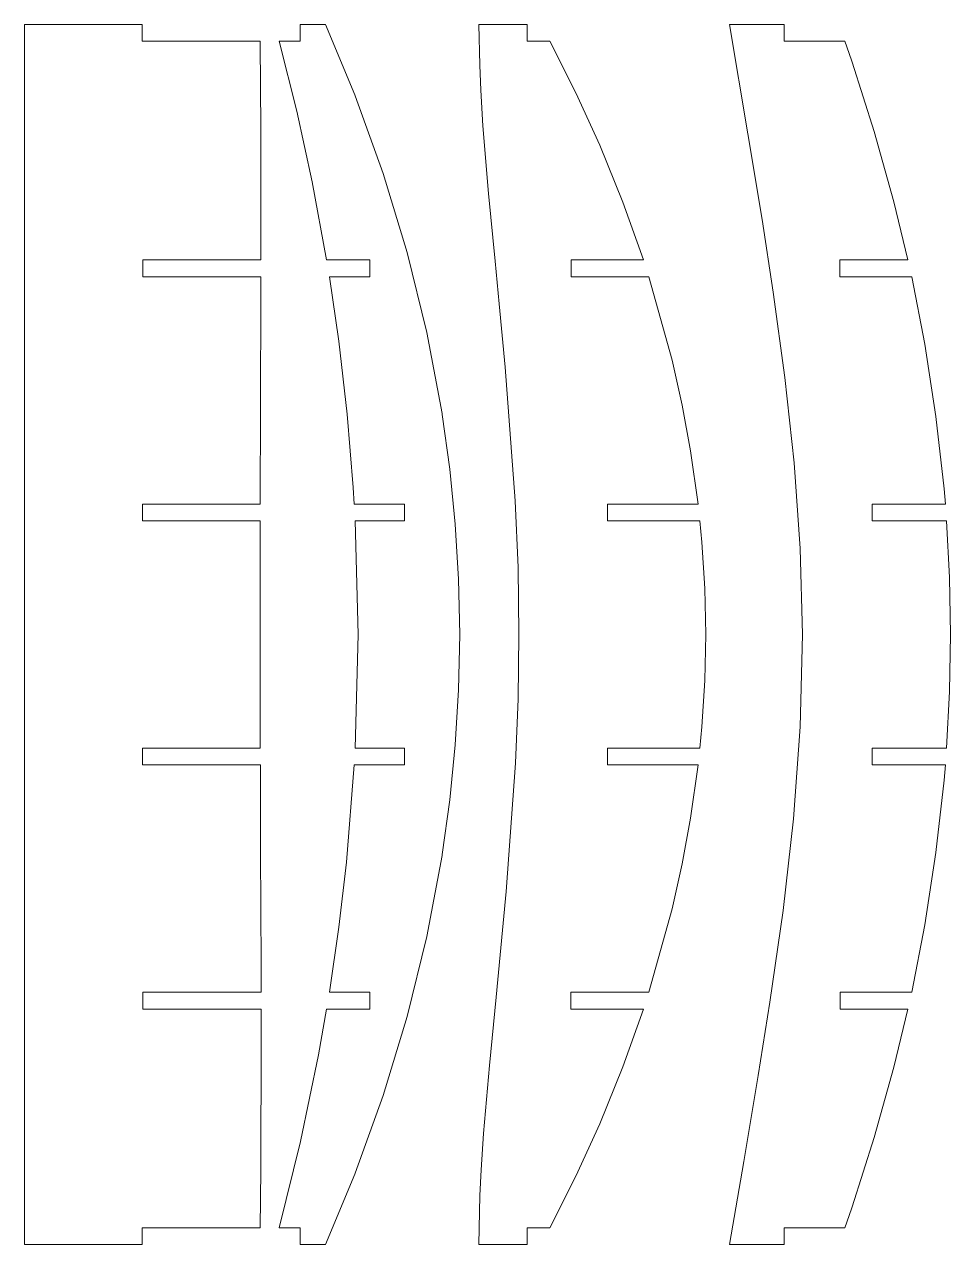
# Model space of a CAD drawing. Header units: millimetres. Extents: x -440 to 551, y -204 to 350.
# Drawn here: x 175.5 to 386.7, y -114.3 to 163.8 of the extents above; entities that cross this region are included whole.
import ezdxf

# ---------------------------------------------------------------- set-up
doc = ezdxf.new("R2010")
doc.units = ezdxf.units.MM
doc.header["$MEASUREMENT"] = 0
doc.layers.add('Layer 11', color=7, linetype='Continuous')

msp = doc.modelspace()

# ---------------------------------------------------------------- linework, layer by layer
at = {"layer": 'Layer 11', "color": 250, "lineweight": 9}
for points, knots in [([(229.3147, -110.4391), (229.3147, -110.4391), (229.4144, -97.2449), (229.4144, -97.2449), (229.4144, -97.2449), (229.4144, -97.2449), (229.4574, -88.5734), (229.4574, -88.5734), (229.4574, -88.5734), (229.4574, -88.5734), (229.4914, -76.3984), (229.4914, -76.3984), (229.4914, -76.3984), (229.4914, -76.3984), (229.4936, -60.6066), (229.4936, -60.6066), (229.4936, -60.6066), (229.4936, -60.6066), (202.5165, -60.6066), (202.5165, -60.6066), (202.5165, -60.6066), (202.5165, -60.6066), (202.5165, -56.7566), (202.5165, -56.7566), (202.5165, -56.7566), (202.5165, -56.7566), (229.4868, -56.7566), (229.4868, -56.7566), (229.4868, -56.7566), (229.4868, -56.7566), (229.4755, -50.5604), (229.4755, -50.5604), (229.4755, -50.5604), (229.4755, -50.5604), (229.394, -24.7247), (229.394, -24.7247), (229.394, -24.7247), (229.394, -24.7247), (229.3283, -4.9969), (229.3283, -4.9969), (229.3283, -4.9969), (229.3283, -4.9969), (202.4327, -4.9969), (202.4327, -4.9969), (202.4327, -4.9969), (202.4327, -4.9969), (202.4327, -1.1469), (202.4327, -1.1469), (202.4327, -1.1469), (202.4327, -1.1469), (229.317, -1.1469), (229.317, -1.1469), (229.317, -1.1469), (229.317, -1.1469), (229.3102, 1.1767), (229.3102, 1.1767), (229.3102, 1.1767), (229.3102, 1.1767), (229.2875, 12.9554), (229.2875, 12.9554), (229.2875, 12.9554), (229.2875, 12.9554), (229.2762, 24.7318), (229.2762, 24.7318), (229.2762, 24.7318), (229.2762, 24.7318), (229.283, 37.6995), (229.283, 37.6995), (229.283, 37.6995), (229.283, 37.6995), (229.3034, 50.6105), (229.3034, 50.6105), (229.3034, 50.6105), (229.3034, 50.6105), (202.4259, 50.6105), (202.4259, 50.6105), (202.4259, 50.6105), (202.4259, 50.6105), (202.4259, 54.4605), (202.4259, 54.4605), (202.4259, 54.4605), (202.4259, 54.4605), (229.3124, 54.4605), (229.3124, 54.4605), (229.3124, 54.4605), (229.3124, 54.4605), (229.3804, 76.5866), (229.3804, 76.5866), (229.3804, 76.5866), (229.3804, 76.5866), (229.4551, 102.454), (229.4551, 102.454), (229.4551, 102.454), (229.4551, 102.454), (229.4642, 106.2202), (229.4642, 106.2202), (229.4642, 106.2202), (229.4642, 106.2202), (202.5052, 106.2202), (202.5052, 106.2202), (202.5052, 106.2202), (202.5052, 106.2202), (202.5052, 110.0702), (202.5052, 110.0702), (202.5052, 110.0702), (202.5052, 110.0702), (229.4687, 110.0702), (229.4687, 110.0702), (229.4687, 110.0702), (229.4687, 110.0702), (229.4687, 128.3214), (229.4687, 128.3214), (229.4687, 128.3214), (229.4687, 128.3214), (229.4325, 140.5146), (229.4325, 140.5146), (229.4325, 140.5146), (229.4325, 140.5146), (229.3894, 149.1974), (229.3894, 149.1974), (229.3894, 149.1974), (229.3894, 149.1974), (229.3124, 159.9049), (229.3124, 159.9049), (229.3124, 159.9049), (229.3124, 159.9049), (229.2762, 159.9049), (229.2762, 159.9049), (229.2762, 159.9049), (229.2762, 159.9049), (202.4101, 159.9049), (202.4101, 159.9049), (202.4101, 159.9049), (202.4101, 159.9049), (202.4101, 163.7549), (202.4101, 163.7549), (202.4101, 163.7549), (202.4101, 163.7549), (175.5439, 163.7549), (175.5439, 163.7549), (175.5439, 163.7549), (175.5439, 163.7549), (175.5439, -114.2891), (175.5439, -114.2891), (175.5439, -114.2891), (175.5439, -114.2891), (202.4101, -114.2891), (202.4101, -114.2891), (202.4101, -114.2891), (202.4101, -114.2891), (202.4101, -110.4391), (202.4101, -110.4391), (202.4101, -110.4391), (202.4101, -110.4391), (229.2762, -110.4391), (229.2762, -110.4391), (229.2762, -110.4391), (229.2762, -110.4391), (229.3147, -110.4391), (229.3147, -110.4391), (229.3147, -110.4391), (229.3147, -110.4391), (229.3147, -110.4391), (229.3147, -110.4391)], [0, 0, 0, 0, 0.02380952, 0.02380952, 0.02380952, 0.02380952, 0.04761905, 0.04761905, 0.04761905, 0.04761905, 0.07142857, 0.07142857, 0.07142857, 0.07142857, 0.0952381, 0.0952381, 0.0952381, 0.0952381, 0.11904762, 0.11904762, 0.11904762, 0.11904762, 0.14285714, 0.14285714, 0.14285714, 0.14285714, 0.16666667, 0.16666667, 0.16666667, 0.16666667, 0.19047619, 0.19047619, 0.19047619, 0.19047619, 0.21428571, 0.21428571, 0.21428571, 0.21428571, 0.23809524, 0.23809524, 0.23809524, 0.23809524, 0.26190476, 0.26190476, 0.26190476, 0.26190476, 0.28571429, 0.28571429, 0.28571429, 0.28571429, 0.30952381, 0.30952381, 0.30952381, 0.30952381, 0.33333333, 0.33333333, 0.33333333, 0.33333333, 0.35714286, 0.35714286, 0.35714286, 0.35714286, 0.38095238, 0.38095238, 0.38095238, 0.38095238, 0.4047619, 0.4047619, 0.4047619, 0.4047619, 0.42857143, 0.42857143, 0.42857143, 0.42857143, 0.45238095, 0.45238095, 0.45238095, 0.45238095, 0.47619048, 0.47619048, 0.47619048, 0.47619048, 0.5, 0.5, 0.5, 0.5, 0.52380952, 0.52380952, 0.52380952, 0.52380952, 0.54761905, 0.54761905, 0.54761905, 0.54761905, 0.57142857, 0.57142857, 0.57142857, 0.57142857, 0.5952381, 0.5952381, 0.5952381, 0.5952381, 0.61904762, 0.61904762, 0.61904762, 0.61904762, 0.64285714, 0.64285714, 0.64285714, 0.64285714, 0.66666667, 0.66666667, 0.66666667, 0.66666667, 0.69047619, 0.69047619, 0.69047619, 0.69047619, 0.71428571, 0.71428571, 0.71428571, 0.71428571, 0.73809524, 0.73809524, 0.73809524, 0.73809524, 0.76190476, 0.76190476, 0.76190476, 0.76190476, 0.78571429, 0.78571429, 0.78571429, 0.78571429, 0.80952381, 0.80952381, 0.80952381, 0.80952381, 0.83333333, 0.83333333, 0.83333333, 0.83333333, 0.85714286, 0.85714286, 0.85714286, 0.85714286, 0.88095238, 0.88095238, 0.88095238, 0.88095238, 0.9047619, 0.9047619, 0.9047619, 0.9047619, 0.92857143, 0.92857143, 0.92857143, 0.92857143, 0.95238095, 0.95238095, 0.95238095, 0.95238095, 1, 1, 1, 1]), ([(244.4316, -60.6066), (244.4316, -60.6066), (242.5723, -71.0469), (242.5723, -71.0469), (242.5723, -71.0469), (242.5723, -71.0469), (238.4641, -90.8245), (238.4641, -90.8245), (238.4641, -90.8245), (238.4641, -90.8245), (233.629, -110.4391), (233.629, -110.4391), (233.629, -110.4391), (233.629, -110.4391), (238.3848, -110.4391), (238.3848, -110.4391), (238.3848, -110.4391), (238.3848, -110.4391), (238.3848, -114.2891), (238.3848, -114.2891), (238.3848, -114.2891), (238.3848, -114.2891), (244.1757, -114.2891), (244.1757, -114.2891), (244.1757, -114.2891), (244.1757, -114.2891), (250.8429, -98.2052), (250.8429, -98.2052), (250.8429, -98.2052), (250.8429, -98.2052), (250.9177, -98.0172), (250.9177, -98.0172), (250.9177, -98.0172), (250.9177, -98.0172), (257.2928, -80.3321), (257.2928, -80.3321), (257.2928, -80.3321), (257.2928, -80.3321), (262.7621, -62.3459), (262.7621, -62.3459), (262.7621, -62.3459), (262.7621, -62.3459), (267.2643, -44.0947), (267.2643, -44.0947), (267.2643, -44.0947), (267.2643, -44.0947), (270.7474, -25.6193), (270.7474, -25.6193), (270.7474, -25.6193), (270.7474, -25.6193), (270.7814, -25.4087), (270.7814, -25.4087), (270.7814, -25.4087), (270.7814, -25.4087), (272.5139, -12.9415), (272.5139, -12.9415), (272.5139, -12.9415), (272.5139, -12.9415), (273.7594, -0.4177), (273.7594, -0.4177), (273.7594, -0.4177), (273.7594, -0.4177), (274.5091, 12.1469), (274.5091, 12.1469), (274.5091, 12.1469), (274.5091, 12.1469), (274.7604, 24.7318), (274.7604, 24.7318), (274.7604, 24.7318), (274.7604, 24.7318), (274.5091, 37.3167), (274.5091, 37.3167), (274.5091, 37.3167), (274.5091, 37.3167), (273.7594, 49.8813), (273.7594, 49.8813), (273.7594, 49.8813), (273.7594, 49.8813), (272.5139, 62.4073), (272.5139, 62.4073), (272.5139, 62.4073), (272.5139, 62.4073), (270.7814, 74.8723), (270.7814, 74.8723), (270.7814, 74.8723), (270.7814, 74.8723), (270.7474, 75.0851), (270.7474, 75.0851), (270.7474, 75.0851), (270.7474, 75.0851), (267.2643, 93.5583), (267.2643, 93.5583), (267.2643, 93.5583), (267.2643, 93.5583), (262.7621, 111.8118), (262.7621, 111.8118), (262.7621, 111.8118), (262.7621, 111.8118), (257.2928, 129.798), (257.2928, 129.798), (257.2928, 129.798), (257.2928, 129.798), (250.9177, 147.4808), (250.9177, 147.4808), (250.9177, 147.4808), (250.9177, 147.4808), (250.8429, 147.671), (250.8429, 147.671), (250.8429, 147.671), (250.8429, 147.671), (244.1757, 163.7549), (244.1757, 163.7549), (244.1757, 163.7549), (244.1757, 163.7549), (238.3848, 163.7549), (238.3848, 163.7549), (238.3848, 163.7549), (238.3848, 163.7549), (238.3848, 159.9049), (238.3848, 159.9049), (238.3848, 159.9049), (238.3848, 159.9049), (233.629, 159.9049), (233.629, 159.9049), (233.629, 159.9049), (233.629, 159.9049), (237.6148, 143.9682), (237.6148, 143.9682), (237.6148, 143.9682), (237.6148, 143.9682), (241.1228, 127.9161), (241.1228, 127.9161), (241.1228, 127.9161), (241.1228, 127.9161), (244.4316, 110.0702), (244.4316, 110.0702), (244.4316, 110.0702), (244.4316, 110.0702), (244.7509, 110.0702), (244.7509, 110.0702), (244.7509, 110.0702), (244.7509, 110.0702), (254.249, 110.0702), (254.249, 110.0702), (254.249, 110.0702), (254.249, 110.0702), (254.249, 106.2202), (254.249, 106.2202), (254.249, 106.2202), (254.249, 106.2202), (245.0612, 106.2202), (245.0612, 106.2202), (245.0612, 106.2202), (245.0612, 106.2202), (247.1968, 91.5812), (247.1968, 91.5812), (247.1968, 91.5812), (247.1968, 91.5812), (249.1127, 74.9334), (249.1127, 74.9334), (249.1127, 74.9334), (249.1127, 74.9334), (250.4874, 58.229), (250.4874, 58.229), (250.4874, 58.229), (250.4874, 58.229), (250.7206, 54.4605), (250.7206, 54.4605), (250.7206, 54.4605), (250.7206, 54.4605), (250.8294, 54.4605), (250.8294, 54.4605), (250.8294, 54.4605), (250.8294, 54.4605), (262.1823, 54.4605), (262.1823, 54.4605), (262.1823, 54.4605), (262.1823, 54.4605), (262.1823, 50.6105), (262.1823, 50.6105), (262.1823, 50.6105), (262.1823, 50.6105), (250.9313, 50.6105), (250.9313, 50.6105), (250.9313, 50.6105), (250.9313, 50.6105), (251.5903, 24.7318), (251.5903, 24.7318), (251.5903, 24.7318), (251.5903, 24.7318), (250.9313, -1.1469), (250.9313, -1.1469), (250.9313, -1.1469), (250.9313, -1.1469), (262.1846, -1.1469), (262.1846, -1.1469), (262.1846, -1.1469), (262.1846, -1.1469), (262.1846, -4.9969), (262.1846, -4.9969), (262.1846, -4.9969), (262.1846, -4.9969), (250.8294, -4.9969), (250.8294, -4.9969), (250.8294, -4.9969), (250.8294, -4.9969), (250.7206, -4.9969), (250.7206, -4.9969), (250.7206, -4.9969), (250.7206, -4.9969), (248.9474, -27.1253), (248.9474, -27.1253), (248.9474, -27.1253), (248.9474, -27.1253), (247.2172, -41.9704), (247.2172, -41.9704), (247.2172, -41.9704), (247.2172, -41.9704), (245.0634, -56.7566), (245.0634, -56.7566), (245.0634, -56.7566), (245.0634, -56.7566), (254.2513, -56.7566), (254.2513, -56.7566), (254.2513, -56.7566), (254.2513, -56.7566), (254.2513, -60.6066), (254.2513, -60.6066), (254.2513, -60.6066), (254.2513, -60.6066), (244.7509, -60.6066), (244.7509, -60.6066), (244.7509, -60.6066), (244.7509, -60.6066), (244.4316, -60.6066), (244.4316, -60.6066), (244.4316, -60.6066), (244.4316, -60.6066), (244.4316, -60.6066), (244.4316, -60.6066)], [0, 0, 0, 0, 0.01639344, 0.01639344, 0.01639344, 0.01639344, 0.03278689, 0.03278689, 0.03278689, 0.03278689, 0.04918033, 0.04918033, 0.04918033, 0.04918033, 0.06557377, 0.06557377, 0.06557377, 0.06557377, 0.08196721, 0.08196721, 0.08196721, 0.08196721, 0.09836066, 0.09836066, 0.09836066, 0.09836066, 0.1147541, 0.1147541, 0.1147541, 0.1147541, 0.13114754, 0.13114754, 0.13114754, 0.13114754, 0.14754098, 0.14754098, 0.14754098, 0.14754098, 0.16393443, 0.16393443, 0.16393443, 0.16393443, 0.18032787, 0.18032787, 0.18032787, 0.18032787, 0.19672131, 0.19672131, 0.19672131, 0.19672131, 0.21311475, 0.21311475, 0.21311475, 0.21311475, 0.2295082, 0.2295082, 0.2295082, 0.2295082, 0.24590164, 0.24590164, 0.24590164, 0.24590164, 0.26229508, 0.26229508, 0.26229508, 0.26229508, 0.27868852, 0.27868852, 0.27868852, 0.27868852, 0.29508197, 0.29508197, 0.29508197, 0.29508197, 0.31147541, 0.31147541, 0.31147541, 0.31147541, 0.32786885, 0.32786885, 0.32786885, 0.32786885, 0.3442623, 0.3442623, 0.3442623, 0.3442623, 0.36065574, 0.36065574, 0.36065574, 0.36065574, 0.37704918, 0.37704918, 0.37704918, 0.37704918, 0.39344262, 0.39344262, 0.39344262, 0.39344262, 0.40983607, 0.40983607, 0.40983607, 0.40983607, 0.42622951, 0.42622951, 0.42622951, 0.42622951, 0.44262295, 0.44262295, 0.44262295, 0.44262295, 0.45901639, 0.45901639, 0.45901639, 0.45901639, 0.47540984, 0.47540984, 0.47540984, 0.47540984, 0.49180328, 0.49180328, 0.49180328, 0.49180328, 0.50819672, 0.50819672, 0.50819672, 0.50819672, 0.52459016, 0.52459016, 0.52459016, 0.52459016, 0.54098361, 0.54098361, 0.54098361, 0.54098361, 0.55737705, 0.55737705, 0.55737705, 0.55737705, 0.57377049, 0.57377049, 0.57377049, 0.57377049, 0.59016393, 0.59016393, 0.59016393, 0.59016393, 0.60655738, 0.60655738, 0.60655738, 0.60655738, 0.62295082, 0.62295082, 0.62295082, 0.62295082, 0.63934426, 0.63934426, 0.63934426, 0.63934426, 0.6557377, 0.6557377, 0.6557377, 0.6557377, 0.67213115, 0.67213115, 0.67213115, 0.67213115, 0.68852459, 0.68852459, 0.68852459, 0.68852459, 0.70491803, 0.70491803, 0.70491803, 0.70491803, 0.72131148, 0.72131148, 0.72131148, 0.72131148, 0.73770492, 0.73770492, 0.73770492, 0.73770492, 0.75409836, 0.75409836, 0.75409836, 0.75409836, 0.7704918, 0.7704918, 0.7704918, 0.7704918, 0.78688525, 0.78688525, 0.78688525, 0.78688525, 0.80327869, 0.80327869, 0.80327869, 0.80327869, 0.81967213, 0.81967213, 0.81967213, 0.81967213, 0.83606557, 0.83606557, 0.83606557, 0.83606557, 0.85245902, 0.85245902, 0.85245902, 0.85245902, 0.86885246, 0.86885246, 0.86885246, 0.86885246, 0.8852459, 0.8852459, 0.8852459, 0.8852459, 0.90163934, 0.90163934, 0.90163934, 0.90163934, 0.91803279, 0.91803279, 0.91803279, 0.91803279, 0.93442623, 0.93442623, 0.93442623, 0.93442623, 0.95081967, 0.95081967, 0.95081967, 0.95081967, 0.96721311, 0.96721311, 0.96721311, 0.96721311, 1, 1, 1, 1]), ([(317.903, -56.7566), (317.903, -56.7566), (323.1956, -37.7558), (323.1956, -37.7558), (323.1956, -37.7558), (323.1956, -37.7558), (325.4852, -27.4922), (325.4852, -27.4922), (325.4852, -27.4922), (325.4852, -27.4922), (327.3898, -17.1516), (327.3898, -17.1516), (327.3898, -17.1516), (327.3898, -17.1516), (329.1042, -4.9969), (329.1042, -4.9969), (329.1042, -4.9969), (329.1042, -4.9969), (308.4365, -4.9969), (308.4365, -4.9969), (308.4365, -4.9969), (308.4365, -4.9969), (308.4365, -1.1469), (308.4365, -1.1469), (308.4365, -1.1469), (308.4365, -1.1469), (329.3239, -1.1469), (329.3239, -1.1469), (329.3239, -1.1469), (329.3239, -1.1469), (329.5277, -1.1469), (329.5277, -1.1469), (329.5277, -1.1469), (329.5277, -1.1469), (329.9806, 3.7199), (329.9806, 3.7199), (329.9806, 3.7199), (329.9806, 3.7199), (330.6396, 14.2168), (330.6396, 14.2168), (330.6396, 14.2168), (330.6396, 14.2168), (330.8593, 24.7318), (330.8593, 24.7318), (330.8593, 24.7318), (330.8593, 24.7318), (330.6396, 35.2491), (330.6396, 35.2491), (330.6396, 35.2491), (330.6396, 35.2491), (329.9806, 45.746), (329.9806, 45.746), (329.9806, 45.746), (329.9806, 45.746), (329.5277, 50.6105), (329.5277, 50.6105), (329.5277, 50.6105), (329.5277, 50.6105), (329.3239, 50.6105), (329.3239, 50.6105), (329.3239, 50.6105), (329.3239, 50.6105), (308.4388, 50.6105), (308.4388, 50.6105), (308.4388, 50.6105), (308.4388, 50.6105), (308.4388, 54.4605), (308.4388, 54.4605), (308.4388, 54.4605), (308.4388, 54.4605), (329.1042, 54.4605), (329.1042, 54.4605), (329.1042, 54.4605), (329.1042, 54.4605), (327.3898, 66.6152), (327.3898, 66.6152), (327.3898, 66.6152), (327.3898, 66.6152), (325.4852, 76.958), (325.4852, 76.958), (325.4852, 76.958), (325.4852, 76.958), (323.1956, 87.2194), (323.1956, 87.2194), (323.1956, 87.2194), (323.1956, 87.2194), (317.903, 106.2202), (317.903, 106.2202), (317.903, 106.2202), (317.903, 106.2202), (317.2892, 106.2202), (317.2892, 106.2202), (317.2892, 106.2202), (317.2892, 106.2202), (300.1319, 106.2202), (300.1319, 106.2202), (300.1319, 106.2202), (300.1319, 106.2202), (300.1319, 110.0702), (300.1319, 110.0702), (300.1319, 110.0702), (300.1319, 110.0702), (316.6619, 110.0702), (316.6619, 110.0702), (316.6619, 110.0702), (316.6619, 110.0702), (311.9763, 123.2712), (311.9763, 123.2712), (311.9763, 123.2712), (311.9763, 123.2712), (306.6995, 136.2501), (306.6995, 136.2501), (306.6995, 136.2501), (306.6995, 136.2501), (301.2484, 148.1919), (301.2484, 148.1919), (301.2484, 148.1919), (301.2484, 148.1919), (295.333, 159.9049), (295.333, 159.9049), (295.333, 159.9049), (295.333, 159.9049), (290.1695, 159.9049), (290.1695, 159.9049), (290.1695, 159.9049), (290.1695, 159.9049), (290.1695, 163.7549), (290.1695, 163.7549), (290.1695, 163.7549), (290.1695, 163.7549), (279.1472, 163.7549), (279.1472, 163.7549), (279.1472, 163.7549), (279.1472, 163.7549), (279.3238, 154.4855), (279.3238, 154.4855), (279.3238, 154.4855), (279.3238, 154.4855), (279.5503, 148.7581), (279.5503, 148.7581), (279.5503, 148.7581), (279.5503, 148.7581), (280.0259, 140.6731), (280.0259, 140.6731), (280.0259, 140.6731), (280.0259, 140.6731), (281.3054, 125.2188), (281.3054, 125.2188), (281.3054, 125.2188), (281.3054, 125.2188), (282.8092, 109.7849), (282.8092, 109.7849), (282.8092, 109.7849), (282.8092, 109.7849), (283.7717, 100.0987), (283.7717, 100.0987), (283.7717, 100.0987), (283.7717, 100.0987), (285.1486, 85.6386), (285.1486, 85.6386), (285.1486, 85.6386), (285.1486, 85.6386), (287.4156, 55.2215), (287.4156, 55.2215), (287.4156, 55.2215), (287.4156, 55.2215), (288.052, 39.9823), (288.052, 39.9823), (288.052, 39.9823), (288.052, 39.9823), (288.2694, 24.7318), (288.2694, 24.7318), (288.2694, 24.7318), (288.2694, 24.7318), (288.0633, 10.0611), (288.0633, 10.0611), (288.0633, 10.0611), (288.0633, 10.0611), (287.4677, -4.5983), (287.4677, -4.5983), (287.4677, -4.5983), (287.4677, -4.5983), (285.3411, -33.8628), (285.3411, -33.8628), (285.3411, -33.8628), (285.3411, -33.8628), (283.9914, -48.2753), (283.9914, -48.2753), (283.9914, -48.2753), (283.9914, -48.2753), (283.0379, -57.9433), (283.0379, -57.9433), (283.0379, -57.9433), (283.0379, -57.9433), (281.5206, -73.4701), (281.5206, -73.4701), (281.5206, -73.4701), (281.5206, -73.4701), (280.1776, -89.0105), (280.1776, -89.0105), (280.1776, -89.0105), (280.1776, -89.0105), (279.6273, -97.254), (279.6273, -97.254), (279.6273, -97.254), (279.6273, -97.254), (279.3442, -103.0743), (279.3442, -103.0743), (279.3442, -103.0743), (279.3442, -103.0743), (279.0883, -114.2891), (279.0883, -114.2891), (279.0883, -114.2891), (279.0883, -114.2891), (290.14, -114.2891), (290.14, -114.2891), (290.14, -114.2891), (290.14, -114.2891), (290.14, -110.4391), (290.14, -110.4391), (290.14, -110.4391), (290.14, -110.4391), (295.333, -110.4391), (295.333, -110.4391), (295.333, -110.4391), (295.333, -110.4391), (301.2484, -98.7238), (301.2484, -98.7238), (301.2484, -98.7238), (301.2484, -98.7238), (306.6995, -86.7843), (306.6995, -86.7843), (306.6995, -86.7843), (306.6995, -86.7843), (311.9763, -73.8053), (311.9763, -73.8053), (311.9763, -73.8053), (311.9763, -73.8053), (316.6619, -60.6066), (316.6619, -60.6066), (316.6619, -60.6066), (316.6619, -60.6066), (300.1273, -60.6066), (300.1273, -60.6066), (300.1273, -60.6066), (300.1273, -60.6066), (300.1273, -56.7566), (300.1273, -56.7566), (300.1273, -56.7566), (300.1273, -56.7566), (317.2892, -56.7566), (317.2892, -56.7566), (317.2892, -56.7566), (317.2892, -56.7566), (317.903, -56.7566), (317.903, -56.7566), (317.903, -56.7566), (317.903, -56.7566), (317.903, -56.7566), (317.903, -56.7566)], [0, 0, 0, 0, 0.01515152, 0.01515152, 0.01515152, 0.01515152, 0.03030303, 0.03030303, 0.03030303, 0.03030303, 0.04545455, 0.04545455, 0.04545455, 0.04545455, 0.06060606, 0.06060606, 0.06060606, 0.06060606, 0.07575758, 0.07575758, 0.07575758, 0.07575758, 0.09090909, 0.09090909, 0.09090909, 0.09090909, 0.10606061, 0.10606061, 0.10606061, 0.10606061, 0.12121212, 0.12121212, 0.12121212, 0.12121212, 0.13636364, 0.13636364, 0.13636364, 0.13636364, 0.15151515, 0.15151515, 0.15151515, 0.15151515, 0.16666667, 0.16666667, 0.16666667, 0.16666667, 0.18181818, 0.18181818, 0.18181818, 0.18181818, 0.1969697, 0.1969697, 0.1969697, 0.1969697, 0.21212121, 0.21212121, 0.21212121, 0.21212121, 0.22727273, 0.22727273, 0.22727273, 0.22727273, 0.24242424, 0.24242424, 0.24242424, 0.24242424, 0.25757576, 0.25757576, 0.25757576, 0.25757576, 0.27272727, 0.27272727, 0.27272727, 0.27272727, 0.28787879, 0.28787879, 0.28787879, 0.28787879, 0.3030303, 0.3030303, 0.3030303, 0.3030303, 0.31818182, 0.31818182, 0.31818182, 0.31818182, 0.33333333, 0.33333333, 0.33333333, 0.33333333, 0.34848485, 0.34848485, 0.34848485, 0.34848485, 0.36363636, 0.36363636, 0.36363636, 0.36363636, 0.37878788, 0.37878788, 0.37878788, 0.37878788, 0.39393939, 0.39393939, 0.39393939, 0.39393939, 0.40909091, 0.40909091, 0.40909091, 0.40909091, 0.42424242, 0.42424242, 0.42424242, 0.42424242, 0.43939394, 0.43939394, 0.43939394, 0.43939394, 0.45454545, 0.45454545, 0.45454545, 0.45454545, 0.46969697, 0.46969697, 0.46969697, 0.46969697, 0.48484848, 0.48484848, 0.48484848, 0.48484848, 0.5, 0.5, 0.5, 0.5, 0.51515152, 0.51515152, 0.51515152, 0.51515152, 0.53030303, 0.53030303, 0.53030303, 0.53030303, 0.54545455, 0.54545455, 0.54545455, 0.54545455, 0.56060606, 0.56060606, 0.56060606, 0.56060606, 0.57575758, 0.57575758, 0.57575758, 0.57575758, 0.59090909, 0.59090909, 0.59090909, 0.59090909, 0.60606061, 0.60606061, 0.60606061, 0.60606061, 0.62121212, 0.62121212, 0.62121212, 0.62121212, 0.63636364, 0.63636364, 0.63636364, 0.63636364, 0.65151515, 0.65151515, 0.65151515, 0.65151515, 0.66666667, 0.66666667, 0.66666667, 0.66666667, 0.68181818, 0.68181818, 0.68181818, 0.68181818, 0.6969697, 0.6969697, 0.6969697, 0.6969697, 0.71212121, 0.71212121, 0.71212121, 0.71212121, 0.72727273, 0.72727273, 0.72727273, 0.72727273, 0.74242424, 0.74242424, 0.74242424, 0.74242424, 0.75757576, 0.75757576, 0.75757576, 0.75757576, 0.77272727, 0.77272727, 0.77272727, 0.77272727, 0.78787879, 0.78787879, 0.78787879, 0.78787879, 0.8030303, 0.8030303, 0.8030303, 0.8030303, 0.81818182, 0.81818182, 0.81818182, 0.81818182, 0.83333333, 0.83333333, 0.83333333, 0.83333333, 0.84848485, 0.84848485, 0.84848485, 0.84848485, 0.86363636, 0.86363636, 0.86363636, 0.86363636, 0.87878788, 0.87878788, 0.87878788, 0.87878788, 0.89393939, 0.89393939, 0.89393939, 0.89393939, 0.90909091, 0.90909091, 0.90909091, 0.90909091, 0.92424242, 0.92424242, 0.92424242, 0.92424242, 0.93939394, 0.93939394, 0.93939394, 0.93939394, 0.95454545, 0.95454545, 0.95454545, 0.95454545, 0.96969697, 0.96969697, 0.96969697, 0.96969697, 1, 1, 1, 1]), ([(377.7816, -56.7566), (377.7816, -56.7566), (380.7846, -41.3952), (380.7846, -41.3952), (380.7846, -41.3952), (380.7846, -41.3952), (383.3234, -24.9716), (383.3234, -24.9716), (383.3234, -24.9716), (383.3234, -24.9716), (385.1646, -8.4596), (385.1646, -8.4596), (385.1646, -8.4596), (385.1646, -8.4596), (385.4567, -4.9969), (385.4567, -4.9969), (385.4567, -4.9969), (385.4567, -4.9969), (368.7976, -4.9969), (368.7976, -4.9969), (368.7976, -4.9969), (368.7976, -4.9969), (368.7976, -1.1469), (368.7976, -1.1469), (368.7976, -1.1469), (368.7976, -1.1469), (385.6062, -1.1469), (385.6062, -1.1469), (385.6062, -1.1469), (385.6062, -1.1469), (385.7466, -1.1469), (385.7466, -1.1469), (385.7466, -1.1469), (385.7466, -1.1469), (386.426, 11.78), (386.426, 11.78), (386.426, 11.78), (386.426, 11.78), (386.6547, 24.7318), (386.6547, 24.7318), (386.6547, 24.7318), (386.6547, 24.7318), (386.426, 37.6836), (386.426, 37.6836), (386.426, 37.6836), (386.426, 37.6836), (385.7466, 50.6105), (385.7466, 50.6105), (385.7466, 50.6105), (385.7466, 50.6105), (385.6062, 50.6105), (385.6062, 50.6105), (385.6062, 50.6105), (385.6062, 50.6105), (368.7613, 50.6105), (368.7613, 50.6105), (368.7613, 50.6105), (368.7613, 50.6105), (368.7613, 54.4605), (368.7613, 54.4605), (368.7613, 54.4605), (368.7613, 54.4605), (385.4567, 54.4605), (385.4567, 54.4605), (385.4567, 54.4605), (385.4567, 54.4605), (385.1646, 57.9232), (385.1646, 57.9232), (385.1646, 57.9232), (385.1646, 57.9232), (383.3234, 74.4397), (383.3234, 74.4397), (383.3234, 74.4397), (383.3234, 74.4397), (380.7846, 90.8588), (380.7846, 90.8588), (380.7846, 90.8588), (380.7846, 90.8588), (377.7816, 106.2202), (377.7816, 106.2202), (377.7816, 106.2202), (377.7816, 106.2202), (377.3627, 106.2202), (377.3627, 106.2202), (377.3627, 106.2202), (377.3627, 106.2202), (361.392, 106.2202), (361.392, 106.2202), (361.392, 106.2202), (361.392, 106.2202), (361.392, 110.0702), (361.392, 110.0702), (361.392, 110.0702), (361.392, 110.0702), (376.9324, 110.0702), (376.9324, 110.0702), (376.9324, 110.0702), (376.9324, 110.0702), (373.7278, 123.3187), (373.7278, 123.3187), (373.7278, 123.3187), (373.7278, 123.3187), (369.2664, 139.3211), (369.2664, 139.3211), (369.2664, 139.3211), (369.2664, 139.3211), (364.2183, 155.1468), (364.2183, 155.1468), (364.2183, 155.1468), (364.2183, 155.1468), (364.0734, 155.5726), (364.0734, 155.5726), (364.0734, 155.5726), (364.0734, 155.5726), (362.5764, 159.9049), (362.5764, 159.9049), (362.5764, 159.9049), (362.5764, 159.9049), (361.2063, 159.9049), (361.2063, 159.9049), (361.2063, 159.9049), (361.2063, 159.9049), (348.7369, 159.9049), (348.7369, 159.9049), (348.7369, 159.9049), (348.7369, 159.9049), (348.7369, 163.7549), (348.7369, 163.7549), (348.7369, 163.7549), (348.7369, 163.7549), (336.2697, 163.7549), (336.2697, 163.7549), (336.2697, 163.7549), (336.2697, 163.7549), (340.4571, 138.7911), (340.4571, 138.7911), (340.4571, 138.7911), (340.4571, 138.7911), (343.6707, 119.3147), (343.6707, 119.3147), (343.6707, 119.3147), (343.6707, 119.3147), (346.2389, 102.7031), (346.2389, 102.7031), (346.2389, 102.7031), (346.2389, 102.7031), (348.8954, 83.306), (348.8954, 83.306), (348.8954, 83.306), (348.8954, 83.306), (351.0151, 63.8409), (351.0151, 63.8409), (351.0151, 63.8409), (351.0151, 63.8409), (352.3989, 44.3079), (352.3989, 44.3079), (352.3989, 44.3079), (352.3989, 44.3079), (352.8971, 24.7318), (352.8971, 24.7318), (352.8971, 24.7318), (352.8971, 24.7318), (352.3808, 3.6995), (352.3808, 3.6995), (352.3808, 3.6995), (352.3808, 3.6995), (350.8408, -17.2852), (350.8408, -17.2852), (350.8408, -17.2852), (350.8408, -17.2852), (348.4651, -38.1861), (348.4651, -38.1861), (348.4651, -38.1861), (348.4651, -38.1861), (345.4893, -59.01), (345.4893, -59.01), (345.4893, -59.01), (345.4893, -59.01), (342.8033, -75.7846), (342.8033, -75.7846), (342.8033, -75.7846), (342.8033, -75.7846), (339.4991, -95.329), (339.4991, -95.329), (339.4991, -95.329), (339.4991, -95.329), (336.2697, -114.2891), (336.2697, -114.2891), (336.2697, -114.2891), (336.2697, -114.2891), (348.7391, -114.2891), (348.7391, -114.2891), (348.7391, -114.2891), (348.7391, -114.2891), (348.7391, -110.4391), (348.7391, -110.4391), (348.7391, -110.4391), (348.7391, -110.4391), (361.2063, -110.4391), (361.2063, -110.4391), (361.2063, -110.4391), (361.2063, -110.4391), (362.5764, -110.4391), (362.5764, -110.4391), (362.5764, -110.4391), (362.5764, -110.4391), (364.0734, -106.109), (364.0734, -106.109), (364.0734, -106.109), (364.0734, -106.109), (364.2183, -105.6832), (364.2183, -105.6832), (364.2183, -105.6832), (364.2183, -105.6832), (369.2664, -89.8552), (369.2664, -89.8552), (369.2664, -89.8552), (369.2664, -89.8552), (373.7278, -73.8551), (373.7278, -73.8551), (373.7278, -73.8551), (373.7278, -73.8551), (376.9324, -60.6066), (376.9324, -60.6066), (376.9324, -60.6066), (376.9324, -60.6066), (361.4509, -60.6066), (361.4509, -60.6066), (361.4509, -60.6066), (361.4509, -60.6066), (361.4509, -56.7566), (361.4509, -56.7566), (361.4509, -56.7566), (361.4509, -56.7566), (377.3627, -56.7566), (377.3627, -56.7566), (377.3627, -56.7566), (377.3627, -56.7566), (377.7816, -56.7566), (377.7816, -56.7566), (377.7816, -56.7566), (377.7816, -56.7566), (377.7816, -56.7566), (377.7816, -56.7566)], [0, 0, 0, 0, 0.01612903, 0.01612903, 0.01612903, 0.01612903, 0.03225806, 0.03225806, 0.03225806, 0.03225806, 0.0483871, 0.0483871, 0.0483871, 0.0483871, 0.06451613, 0.06451613, 0.06451613, 0.06451613, 0.08064516, 0.08064516, 0.08064516, 0.08064516, 0.09677419, 0.09677419, 0.09677419, 0.09677419, 0.11290323, 0.11290323, 0.11290323, 0.11290323, 0.12903226, 0.12903226, 0.12903226, 0.12903226, 0.14516129, 0.14516129, 0.14516129, 0.14516129, 0.16129032, 0.16129032, 0.16129032, 0.16129032, 0.17741935, 0.17741935, 0.17741935, 0.17741935, 0.19354839, 0.19354839, 0.19354839, 0.19354839, 0.20967742, 0.20967742, 0.20967742, 0.20967742, 0.22580645, 0.22580645, 0.22580645, 0.22580645, 0.24193548, 0.24193548, 0.24193548, 0.24193548, 0.25806452, 0.25806452, 0.25806452, 0.25806452, 0.27419355, 0.27419355, 0.27419355, 0.27419355, 0.29032258, 0.29032258, 0.29032258, 0.29032258, 0.30645161, 0.30645161, 0.30645161, 0.30645161, 0.32258065, 0.32258065, 0.32258065, 0.32258065, 0.33870968, 0.33870968, 0.33870968, 0.33870968, 0.35483871, 0.35483871, 0.35483871, 0.35483871, 0.37096774, 0.37096774, 0.37096774, 0.37096774, 0.38709677, 0.38709677, 0.38709677, 0.38709677, 0.40322581, 0.40322581, 0.40322581, 0.40322581, 0.41935484, 0.41935484, 0.41935484, 0.41935484, 0.43548387, 0.43548387, 0.43548387, 0.43548387, 0.4516129, 0.4516129, 0.4516129, 0.4516129, 0.46774194, 0.46774194, 0.46774194, 0.46774194, 0.48387097, 0.48387097, 0.48387097, 0.48387097, 0.5, 0.5, 0.5, 0.5, 0.51612903, 0.51612903, 0.51612903, 0.51612903, 0.53225806, 0.53225806, 0.53225806, 0.53225806, 0.5483871, 0.5483871, 0.5483871, 0.5483871, 0.56451613, 0.56451613, 0.56451613, 0.56451613, 0.58064516, 0.58064516, 0.58064516, 0.58064516, 0.59677419, 0.59677419, 0.59677419, 0.59677419, 0.61290323, 0.61290323, 0.61290323, 0.61290323, 0.62903226, 0.62903226, 0.62903226, 0.62903226, 0.64516129, 0.64516129, 0.64516129, 0.64516129, 0.66129032, 0.66129032, 0.66129032, 0.66129032, 0.67741935, 0.67741935, 0.67741935, 0.67741935, 0.69354839, 0.69354839, 0.69354839, 0.69354839, 0.70967742, 0.70967742, 0.70967742, 0.70967742, 0.72580645, 0.72580645, 0.72580645, 0.72580645, 0.74193548, 0.74193548, 0.74193548, 0.74193548, 0.75806452, 0.75806452, 0.75806452, 0.75806452, 0.77419355, 0.77419355, 0.77419355, 0.77419355, 0.79032258, 0.79032258, 0.79032258, 0.79032258, 0.80645161, 0.80645161, 0.80645161, 0.80645161, 0.82258065, 0.82258065, 0.82258065, 0.82258065, 0.83870968, 0.83870968, 0.83870968, 0.83870968, 0.85483871, 0.85483871, 0.85483871, 0.85483871, 0.87096774, 0.87096774, 0.87096774, 0.87096774, 0.88709677, 0.88709677, 0.88709677, 0.88709677, 0.90322581, 0.90322581, 0.90322581, 0.90322581, 0.91935484, 0.91935484, 0.91935484, 0.91935484, 0.93548387, 0.93548387, 0.93548387, 0.93548387, 0.9516129, 0.9516129, 0.9516129, 0.9516129, 0.96774194, 0.96774194, 0.96774194, 0.96774194, 1, 1, 1, 1])]:
    msp.add_open_spline(points, degree=3, knots=knots, dxfattribs=at)

doc.saveas('drawing.dxf')
